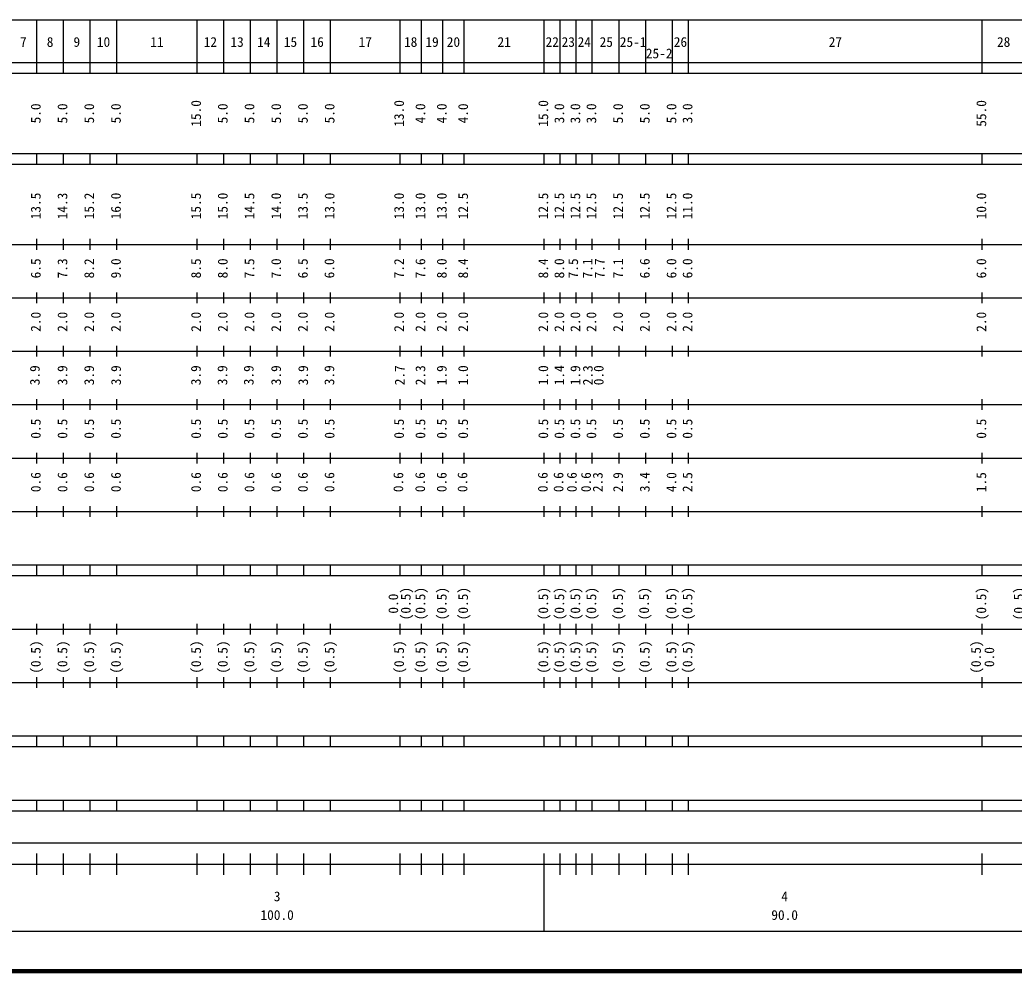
# Model space of a CAD drawing. Units: millimetres on the paper, enlarged 1000 times. Extents: x 40000 to 680000, y 20000 to 380000.
# Drawn here: x 269844 to 455956, y 20000 to 198000 of the extents above; entities that cross this region are included whole.
import ezdxf
from ezdxf.enums import TextEntityAlignment as Align

# ---------------------------------------------------------------- set-up
doc = ezdxf.new("R2010")
doc.units = ezdxf.units.MM
doc.header["$LTSCALE"] = 1000
doc.layers.add('M-TTL', color=2, linetype='Continuous', lineweight=140)
doc.layers.add('M-TTL-BAND', color=7, linetype='Continuous', lineweight=25)
doc.styles.add('ＭＳ ゴシック', font='')
doc.styles.get('ＭＳ ゴシック').set_extended_font_data('MS Gothic')

msp = doc.modelspace()

# ---------------------------------------------------------------- linework, layer by layer
at = {"layer": 'M-TTL'}
msp.add_line((40000, 20000), (680000, 20000), dxfattribs=at)
at = {"layer": 'M-TTL-BAND'}
for p, q in [((68000, 198000), (579000, 198000)), ((273000, 188000), (273000, 198000)), ((278000, 188000), (278000, 198000)), ((283000, 188000), (283000, 198000)), ((288000, 188000), (288000, 198000)), ((303000, 188000), (303000, 198000)), ((308000, 188000), (308000, 198000)), ((313000, 188000), (313000, 198000)), ((318000, 188000), (318000, 198000)), ((323000, 188000), (323000, 198000)), ((328000, 188000), (328000, 198000)), ((341000, 188000), (341000, 198000)), ((345000, 188000), (345000, 198000)), ((349000, 188000), (349000, 198000)), ((353000, 188000), (353000, 198000)), ((368000, 188000), (368000, 198000)), ((371000, 188000), (371000, 198000)), ((374000, 188000), (374000, 198000)), ((377000, 188000), (377000, 198000)), ((382000, 188000), (382000, 198000)), ((387000, 188000), (387000, 198000)), ((392000, 188000), (392000, 198000)), ((395000, 188000), (395000, 198000)), ((450000, 188000), (450000, 198000)), ((40000, 190000), (579000, 190000)), ((40000, 188000), (579000, 188000)), ((40000, 173000), (579000, 173000)), ((273000, 171000), (273000, 173000)), ((278000, 171000), (278000, 173000)), ((283000, 171000), (283000, 173000)), ((288000, 171000), (288000, 173000)), ((303000, 171000), (303000, 173000)), ((308000, 171000), (308000, 173000)), ((313000, 171000), (313000, 173000)), ((318000, 171000), (318000, 173000)), ((323000, 171000), (323000, 173000)), ((328000, 171000), (328000, 173000)), ((341000, 171000), (341000, 173000)), ((345000, 171000), (345000, 173000)), ((349000, 171000), (349000, 173000)), ((353000, 171000), (353000, 173000)), ((368000, 171000), (368000, 173000)), ((371000, 171000), (371000, 173000)), ((374000, 171000), (374000, 173000)), ((377000, 171000), (377000, 173000)), ((382000, 171000), (382000, 173000)), ((387000, 171000), (387000, 173000)), ((392000, 171000), (392000, 173000)), ((395000, 171000), (395000, 173000)), ((450000, 171000), (450000, 173000)), ((40000, 171000), (579000, 171000)), ((273000, 155000), (273000, 157000)), ((278000, 155000), (278000, 157000)), ((283000, 155000), (283000, 157000)), ((288000, 155000), (288000, 157000)), ((303000, 155000), (303000, 157000)), ((308000, 155000), (308000, 157000)), ((313000, 155000), (313000, 157000)), ((318000, 155000), (318000, 157000)), ((323000, 155000), (323000, 157000)), ((328000, 155000), (328000, 157000)), ((341000, 155000), (341000, 157000)), ((345000, 155000), (345000, 157000)), ((349000, 155000), (349000, 157000)), ((353000, 155000), (353000, 157000)), ((368000, 155000), (368000, 157000)), ((371000, 155000), (371000, 157000)), ((374000, 155000), (374000, 157000)), ((377000, 155000), (377000, 157000)), ((382000, 155000), (382000, 157000)), ((387000, 155000), (387000, 157000)), ((392000, 155000), (392000, 157000)), ((395000, 155000), (395000, 157000)), ((450000, 155000), (450000, 157000)), ((40000, 156000), (579000, 156000)), ((46000, 146000), (579000, 146000)), ((273000, 145000), (273000, 147000)), ((278000, 145000), (278000, 147000)), ((283000, 145000), (283000, 147000)), ((288000, 145000), (288000, 147000)), ((303000, 145000), (303000, 147000)), ((308000, 145000), (308000, 147000)), ((313000, 145000), (313000, 147000)), ((318000, 145000), (318000, 147000)), ((323000, 145000), (323000, 147000)), ((328000, 145000), (328000, 147000)), ((341000, 145000), (341000, 147000)), ((345000, 145000), (345000, 147000)), ((349000, 145000), (349000, 147000)), ((353000, 145000), (353000, 147000)), ((368000, 145000), (368000, 147000)), ((371000, 145000), (371000, 147000)), ((374000, 145000), (374000, 147000)), ((377000, 145000), (377000, 147000)), ((382000, 145000), (382000, 147000)), ((387000, 145000), (387000, 147000)), ((392000, 145000), (392000, 147000)), ((395000, 145000), (395000, 147000)), ((450000, 145000), (450000, 147000)), ((52000, 136000), (579000, 136000)), ((273000, 135000), (273000, 137000)), ((278000, 135000), (278000, 137000)), ((283000, 135000), (283000, 137000)), ((288000, 135000), (288000, 137000)), ((303000, 135000), (303000, 137000)), ((308000, 135000), (308000, 137000)), ((313000, 135000), (313000, 137000)), ((318000, 135000), (318000, 137000)), ((323000, 135000), (323000, 137000)), ((328000, 135000), (328000, 137000)), ((341000, 135000), (341000, 137000)), ((345000, 135000), (345000, 137000)), ((349000, 135000), (349000, 137000)), ((353000, 135000), (353000, 137000)), ((368000, 135000), (368000, 137000)), ((371000, 135000), (371000, 137000)), ((374000, 135000), (374000, 137000)), ((377000, 135000), (377000, 137000)), ((382000, 135000), (382000, 137000)), ((387000, 135000), (387000, 137000)), ((392000, 135000), (392000, 137000)), ((395000, 135000), (395000, 137000)), ((450000, 135000), (450000, 137000)), ((273000, 125000), (273000, 127000)), ((278000, 125000), (278000, 127000)), ((283000, 125000), (283000, 127000)), ((288000, 125000), (288000, 127000)), ((303000, 125000), (303000, 127000)), ((308000, 125000), (308000, 127000)), ((313000, 125000), (313000, 127000)), ((318000, 125000), (318000, 127000)), ((323000, 125000), (323000, 127000)), ((328000, 125000), (328000, 127000)), ((341000, 125000), (341000, 127000)), ((345000, 125000), (345000, 127000)), ((349000, 125000), (349000, 127000)), ((353000, 125000), (353000, 127000)), ((368000, 125000), (368000, 127000)), ((371000, 125000), (371000, 127000)), ((374000, 125000), (374000, 127000)), ((377000, 125000), (377000, 127000)), ((382000, 125000), (382000, 127000)), ((387000, 125000), (387000, 127000)), ((392000, 125000), (392000, 127000)), ((395000, 125000), (395000, 127000)), ((450000, 125000), (450000, 127000)), ((46000, 126000), (579000, 126000)), ((52000, 116000), (579000, 116000)), ((273000, 115000), (273000, 117000)), ((278000, 115000), (278000, 117000)), ((283000, 115000), (283000, 117000)), ((288000, 115000), (288000, 117000)), ((303000, 115000), (303000, 117000)), ((308000, 115000), (308000, 117000)), ((313000, 115000), (313000, 117000)), ((318000, 115000), (318000, 117000)), ((323000, 115000), (323000, 117000)), ((328000, 115000), (328000, 117000)), ((341000, 115000), (341000, 117000)), ((345000, 115000), (345000, 117000)), ((349000, 115000), (349000, 117000)), ((353000, 115000), (353000, 117000)), ((368000, 115000), (368000, 117000)), ((371000, 115000), (371000, 117000)), ((374000, 115000), (374000, 117000)), ((377000, 115000), (377000, 117000)), ((382000, 115000), (382000, 117000)), ((387000, 115000), (387000, 117000)), ((392000, 115000), (392000, 117000)), ((395000, 115000), (395000, 117000)), ((450000, 115000), (450000, 117000)), ((273000, 105000), (273000, 107000)), ((278000, 105000), (278000, 107000)), ((283000, 105000), (283000, 107000)), ((288000, 105000), (288000, 107000)), ((303000, 105000), (303000, 107000)), ((308000, 105000), (308000, 107000)), ((313000, 105000), (313000, 107000)), ((318000, 105000), (318000, 107000)), ((323000, 105000), (323000, 107000)), ((328000, 105000), (328000, 107000)), ((341000, 105000), (341000, 107000)), ((345000, 105000), (345000, 107000)), ((349000, 105000), (349000, 107000)), ((353000, 105000), (353000, 107000)), ((368000, 105000), (368000, 107000)), ((371000, 105000), (371000, 107000)), ((374000, 105000), (374000, 107000)), ((377000, 105000), (377000, 107000)), ((382000, 105000), (382000, 107000)), ((387000, 105000), (387000, 107000)), ((392000, 105000), (392000, 107000)), ((395000, 105000), (395000, 107000)), ((450000, 105000), (450000, 107000)), ((46000, 106000), (579000, 106000)), ((40000, 96000), (579000, 96000)), ((273000, 94000), (273000, 96000)), ((278000, 94000), (278000, 96000)), ((283000, 94000), (283000, 96000)), ((288000, 94000), (288000, 96000)), ((303000, 94000), (303000, 96000)), ((308000, 94000), (308000, 96000)), ((313000, 94000), (313000, 96000)), ((318000, 94000), (318000, 96000)), ((323000, 94000), (323000, 96000)), ((328000, 94000), (328000, 96000)), ((341000, 94000), (341000, 96000)), ((345000, 94000), (345000, 96000)), ((349000, 94000), (349000, 96000)), ((353000, 94000), (353000, 96000)), ((368000, 94000), (368000, 96000)), ((371000, 94000), (371000, 96000)), ((374000, 94000), (374000, 96000)), ((377000, 94000), (377000, 96000)), ((382000, 94000), (382000, 96000)), ((387000, 94000), (387000, 96000)), ((392000, 94000), (392000, 96000)), ((395000, 94000), (395000, 96000)), ((450000, 94000), (450000, 96000)), ((40000, 94000), (579000, 94000)), ((49000, 84000), (579000, 84000)), ((273000, 83000), (273000, 85000)), ((278000, 83000), (278000, 85000)), ((283000, 83000), (283000, 85000)), ((288000, 83000), (288000, 85000)), ((303000, 83000), (303000, 85000)), ((308000, 83000), (308000, 85000)), ((313000, 83000), (313000, 85000)), ((318000, 83000), (318000, 85000)), ((323000, 83000), (323000, 85000)), ((328000, 83000), (328000, 85000)), ((341000, 83000), (341000, 85000)), ((345000, 83000), (345000, 85000)), ((349000, 83000), (349000, 85000)), ((353000, 83000), (353000, 85000)), ((368000, 83000), (368000, 85000)), ((371000, 83000), (371000, 85000)), ((374000, 83000), (374000, 85000)), ((377000, 83000), (377000, 85000)), ((382000, 83000), (382000, 85000)), ((387000, 83000), (387000, 85000)), ((392000, 83000), (392000, 85000)), ((395000, 83000), (395000, 85000)), ((450000, 83000), (450000, 85000)), ((273000, 73000), (273000, 75000)), ((278000, 73000), (278000, 75000)), ((283000, 73000), (283000, 75000)), ((288000, 73000), (288000, 75000)), ((303000, 73000), (303000, 75000)), ((308000, 73000), (308000, 75000)), ((313000, 73000), (313000, 75000)), ((318000, 73000), (318000, 75000)), ((323000, 73000), (323000, 75000)), ((328000, 73000), (328000, 75000)), ((341000, 73000), (341000, 75000)), ((345000, 73000), (345000, 75000)), ((349000, 73000), (349000, 75000)), ((353000, 73000), (353000, 75000)), ((368000, 73000), (368000, 75000)), ((371000, 73000), (371000, 75000)), ((374000, 73000), (374000, 75000)), ((377000, 73000), (377000, 75000)), ((382000, 73000), (382000, 75000)), ((387000, 73000), (387000, 75000)), ((392000, 73000), (392000, 75000)), ((395000, 73000), (395000, 75000)), ((450000, 73000), (450000, 75000)), ((40000, 74000), (579000, 74000)), ((40000, 64000), (579000, 64000)), ((273000, 62000), (273000, 64000)), ((278000, 62000), (278000, 64000)), ((283000, 62000), (283000, 64000)), ((288000, 62000), (288000, 64000)), ((303000, 62000), (303000, 64000)), ((308000, 62000), (308000, 64000)), ((313000, 62000), (313000, 64000)), ((318000, 62000), (318000, 64000)), ((323000, 62000), (323000, 64000)), ((328000, 62000), (328000, 64000)), ((341000, 62000), (341000, 64000)), ((345000, 62000), (345000, 64000)), ((349000, 62000), (349000, 64000)), ((353000, 62000), (353000, 64000)), ((368000, 62000), (368000, 64000)), ((371000, 62000), (371000, 64000)), ((374000, 62000), (374000, 64000)), ((377000, 62000), (377000, 64000)), ((382000, 62000), (382000, 64000)), ((387000, 62000), (387000, 64000)), ((392000, 62000), (392000, 64000)), ((395000, 62000), (395000, 64000)), ((450000, 62000), (450000, 64000)), ((40000, 62000), (579000, 62000)), ((40000, 52000), (579000, 52000)), ((273000, 50000), (273000, 52000)), ((278000, 50000), (278000, 52000)), ((283000, 50000), (283000, 52000)), ((288000, 50000), (288000, 52000)), ((303000, 50000), (303000, 52000)), ((308000, 50000), (308000, 52000)), ((313000, 50000), (313000, 52000)), ((318000, 50000), (318000, 52000)), ((323000, 50000), (323000, 52000)), ((328000, 50000), (328000, 52000)), ((341000, 50000), (341000, 52000)), ((345000, 50000), (345000, 52000)), ((349000, 50000), (349000, 52000)), ((353000, 50000), (353000, 52000)), ((368000, 50000), (368000, 52000)), ((371000, 50000), (371000, 52000)), ((374000, 50000), (374000, 52000)), ((377000, 50000), (377000, 52000)), ((382000, 50000), (382000, 52000)), ((387000, 50000), (387000, 52000)), ((392000, 50000), (392000, 52000)), ((395000, 50000), (395000, 52000)), ((450000, 50000), (450000, 52000)), ((40000, 50000), (579000, 50000)), ((71000, 44000), (564000, 44000)), ((273000, 38000), (273000, 42000)), ((278000, 38000), (278000, 42000)), ((283000, 38000), (283000, 42000)), ((288000, 38000), (288000, 42000)), ((303000, 38000), (303000, 42000)), ((308000, 38000), (308000, 42000)), ((313000, 38000), (313000, 42000)), ((318000, 38000), (318000, 42000)), ((323000, 38000), (323000, 42000)), ((328000, 38000), (328000, 42000)), ((341000, 38000), (341000, 42000)), ((345000, 38000), (345000, 42000)), ((349000, 38000), (349000, 42000)), ((353000, 38000), (353000, 42000)), ((368000, 27500), (368000, 42000)), ((371000, 38000), (371000, 42000)), ((374000, 38000), (374000, 42000)), ((377000, 38000), (377000, 42000)), ((382000, 38000), (382000, 42000)), ((387000, 38000), (387000, 42000)), ((392000, 38000), (392000, 42000)), ((395000, 38000), (395000, 42000)), ((450000, 38000), (450000, 42000)), ((40000, 40000), (579000, 40000)), ((68000, 27500), (579000, 27500))]:
    msp.add_line(p, q, dxfattribs=at)

# ---------------------------------------------------------------- texts
at = {"layer": 'M-TTL-BAND', "style": 'ＭＳ ゴシック'}
for s, p in [('7', (270500, 192405)), ('8', (275500, 192405)), ('9', (280500, 192405)), ('10', (285500, 192405)), ('11', (295500, 192405)), ('12', (305500, 192405)), ('13', (310500, 192405)), ('14', (315500, 192405)), ('15', (320500, 192405)), ('16', (325500, 192405)), ('17', (334500, 192405)), ('18', (343000, 192405)), ('19', (347000, 192405)), ('20', (351000, 192405)), ('21', (360500, 192405)), ('22', (369500, 192405)), ('23', (372500, 192405)), ('24', (375500, 192405)), ('25', (379615, 192405)), ('25-1', (384639, 192405)), ('26', (393500, 192405)), ('27', (422500, 192405)), ('28', (454000, 192405)), ('25-2', (389510, 190256)), ('3', (318000, 32523)), ('4', (413000, 32523)), ('100.0', (318000, 29033)), ('90.0', (413000, 29033))]:
    msp.add_text(s, height=1833, dxfattribs=at).set_placement(p, align=Align.BOTTOM_CENTER)
for s, p in [('15.0', (304278, 180500)), ('13.0', (342278, 180500)), ('15.0', (369278, 180500)), ('55.0', (451278, 180500)), ('5.0', (274278, 180500)), ('5.0', (279278, 180500)), ('5.0', (284278, 180500)), ('5.0', (289278, 180500)), ('5.0', (309278, 180500)), ('5.0', (314278, 180500)), ('5.0', (319278, 180500)), ('5.0', (324278, 180500)), ('5.0', (329278, 180500)), ('4.0', (346278, 180500)), ('4.0', (350278, 180500)), ('4.0', (354278, 180500)), ('3.0', (372278, 180500)), ('3.0', (375278, 180500)), ('3.0', (378278, 180500)), ('5.0', (383278, 180500)), ('5.0', (388278, 180500)), ('5.0', (393278, 180500)), ('3.0', (396278, 180500)), ('13.5', (274278, 163174)), ('14.3', (279278, 163174)), ('15.2', (284278, 163174)), ('16.0', (289278, 163174)), ('15.5', (304278, 163174)), ('15.0', (309278, 163174)), ('14.5', (314278, 163174)), ('14.0', (319278, 163174)), ('13.5', (324278, 163174)), ('13.0', (329278, 163174)), ('13.0', (342278, 163174)), ('13.0', (346278, 163174)), ('13.0', (350278, 163174)), ('12.5', (354278, 163174)), ('12.5', (369278, 163174)), ('12.5', (372278, 163174)), ('12.5', (375278, 163174)), ('12.5', (378278, 163174)), ('12.5', (383278, 163174)), ('12.5', (388278, 163174)), ('12.5', (393278, 163174)), ('11.0', (396278, 163174)), ('10.0', (451278, 163174)), ('6.5', (274278, 151500)), ('7.3', (279278, 151500)), ('8.2', (284278, 151500)), ('9.0', (289278, 151500)), ('8.5', (304278, 151500)), ('8.0', (309278, 151500)), ('7.5', (314278, 151500)), ('7.0', (319278, 151500)), ('6.5', (324278, 151500)), ('6.0', (329237, 151500)), ('7.2', (342278, 151500)), ('7.6', (346278, 151500)), ('8.0', (350278, 151500)), ('8.4', (354278, 151500)), ('8.4', (369278, 151500)), ('8.0', (372278, 151500)), ('7.5', (374877, 151500)), ('7.1', (377564, 151500)), ('7.7', (379833, 151500)), ('7.1', (383278, 151500)), ('6.6', (388278, 151500)), ('6.0', (393278, 151500)), ('6.0', (396278, 151500)), ('6.0', (451278, 151500)), ('2.0', (274278, 141500)), ('2.0', (279278, 141500)), ('2.0', (284278, 141500)), ('2.0', (289278, 141500)), ('2.0', (304278, 141500)), ('2.0', (309278, 141500)), ('2.0', (314278, 141500)), ('2.0', (319278, 141500)), ('2.0', (324278, 141500)), ('2.0', (329278, 141500)), ('2.0', (342278, 141500)), ('2.0', (346278, 141500)), ('2.0', (350278, 141500)), ('2.0', (354278, 141500)), ('2.0', (369278, 141500)), ('2.0', (372278, 141500)), ('2.0', (375278, 141500)), ('2.0', (378278, 141500)), ('2.0', (383278, 141500)), ('2.0', (388278, 141500)), ('2.0', (393278, 141500)), ('2.0', (396278, 141500)), ('2.0', (451278, 141500)), ('3.9', (274102, 131500)), ('3.9', (279273, 131500)), ('3.9', (284269, 131500)), ('3.9', (289300, 131500)), ('3.9', (304252, 131500)), ('3.9', (309213, 131500)), ('3.9', (314138, 131500)), ('3.9', (319267, 131500)), ('3.9', (324333, 131500)), ('3.9', (329231, 131500)), ('2.7', (342397, 131500)), ('2.3', (346278, 131500)), ('1.9', (350278, 131500)), ('1.0', (354278, 131500)), ('1.0', (369278, 131500)), ('1.4', (372278, 131500)), ('1.9', (375278, 131500)), ('2.3', (377614, 131500)), ('0.0', (379648, 131500)), ('0.5', (274278, 121500)), ('0.5', (279278, 121500)), ('0.5', (284278, 121500)), ('0.5', (289278, 121500)), ('0.5', (304278, 121500)), ('0.5', (309278, 121500)), ('0.5', (314278, 121500)), ('0.5', (319278, 121500)), ('0.5', (324278, 121500)), ('0.5', (329278, 121500)), ('0.5', (342278, 121500)), ('0.5', (346278, 121500)), ('0.5', (350278, 121500)), ('0.5', (354278, 121500)), ('0.5', (369278, 121500)), ('0.5', (372278, 121500)), ('0.5', (375278, 121500)), ('0.5', (378278, 121500)), ('0.5', (383278, 121500)), ('0.5', (388278, 121500)), ('0.5', (393278, 121500)), ('0.5', (396278, 121500)), ('0.5', (451278, 121500)), ('0.6', (274278, 111500)), ('0.6', (279278, 111500)), ('0.6', (284278, 111500)), ('0.6', (289278, 111500)), ('0.6', (304278, 111500)), ('0.6', (309278, 111500)), ('0.6', (314278, 111500)), ('0.6', (319278, 111500)), ('0.6', (324278, 111500)), ('0.6', (329258, 111500)), ('0.6', (342145, 111500)), ('0.6', (346226, 111500)), ('0.6', (350260, 111500)), ('0.6', (354154, 111500)), ('0.6', (369188, 111500)), ('0.6', (372130, 111500)), ('0.6', (374630, 111500)), ('0.6', (377280, 111500)), ('2.3', (379482, 111500)), ('2.9', (383278, 111500)), ('3.4', (388278, 111500)), ('4.0', (393278, 111500)), ('2.5', (396278, 111500)), ('1.5', (451278, 111500)), ('(0.5)', (343539, 88764)), ('(0.5)', (346278, 88764)), ('(0.5)', (350278, 88764)), ('(0.5)', (354278, 88764)), ('(0.5)', (369278, 88764)), ('(0.5)', (372278, 88764)), ('(0.5)', (375278, 88764)), ('(0.5)', (378278, 88764)), ('(0.5)', (383289, 88764)), ('(0.5)', (388146, 88764)), ('(0.5)', (393278, 88764)), ('(0.5)', (396278, 88764)), ('(0.5)', (451278, 88764)), ('(0.5)', (458278, 88764)), ('0.0', (341201, 88764)), ('(0.5)', (274278, 78764)), ('(0.5)', (279278, 78764)), ('(0.5)', (284278, 78764)), ('(0.5)', (289278, 78764)), ('(0.5)', (304278, 78764)), ('(0.5)', (309278, 78764)), ('(0.5)', (314278, 78764)), ('(0.5)', (319278, 78764)), ('(0.5)', (324278, 78764)), ('(0.5)', (329278, 78764)), ('(0.5)', (342278, 78764)), ('(0.5)', (346278, 78764)), ('(0.5)', (350278, 78764)), ('(0.5)', (354278, 78764)), ('(0.5)', (369278, 78764)), ('(0.5)', (372278, 78764)), ('(0.5)', (375278, 78764)), ('(0.5)', (378278, 78764)), ('(0.5)', (383278, 78764)), ('(0.5)', (388278, 78764)), ('(0.5)', (393278, 78764)), ('(0.5)', (396278, 78764)), ('(0.5)', (450278, 78764)), ('0.0', (452770, 78764))]:
    msp.add_text(s, height=1833, rotation=90, dxfattribs=at).set_placement(p, align=Align.BOTTOM_CENTER)

doc.saveas('drawing.dxf')
